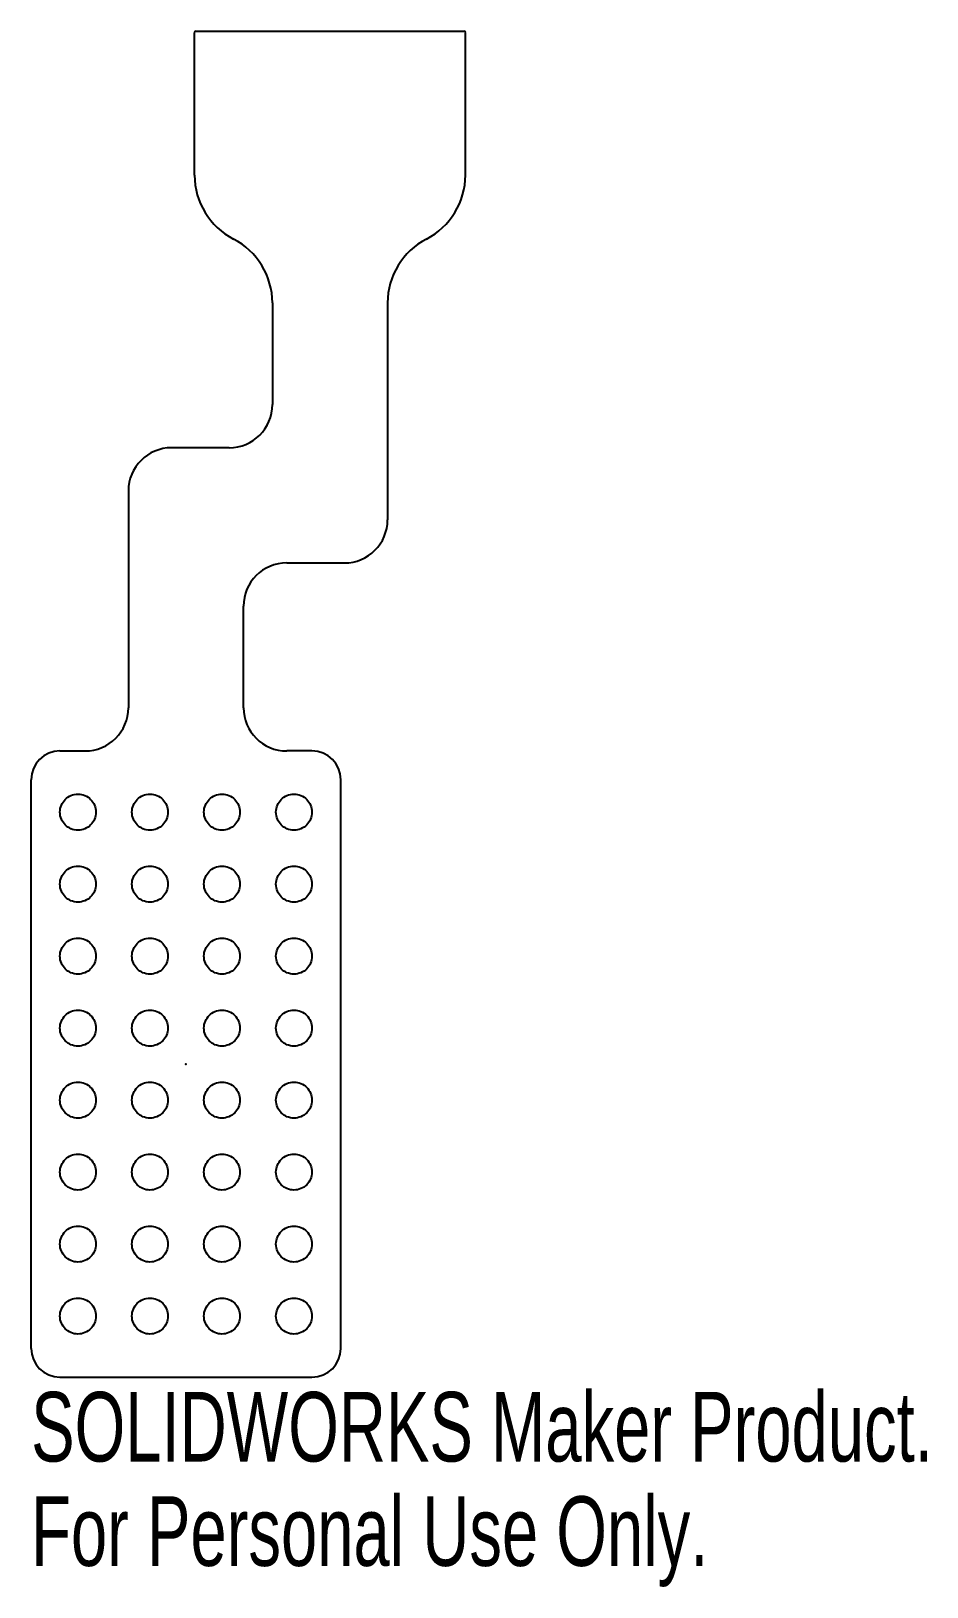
# Model space of a CAD drawing. Header units: millimetres. Extents: x -3 to 59, y -19 to 89.
import ezdxf

# ---------------------------------------------------------------- set-up
doc = ezdxf.new("R2010")
doc.units = ezdxf.units.MM
doc.header["$PDSIZE"] = -1
doc.linetypes.add('CENTERX2', pattern=[20.32, 12.7, -2.54, 2.54, -2.54])
doc.styles.add('SLDTEXTSTYLE0', font='TXT', dxfattribs={"width": 0.7})

msp = doc.modelspace()

# ---------------------------------------------------------------- linework, layer by layer
at = {"color": 7, "linetype": 'Continuous'}
for p, q in [((8.1, 79.25), (8.1, 89.15)), ((8.2, 89.25), (26.8, 89.25)), ((26.9, 79.25), (26.9, 89.15)), ((13.5, 70.37), (13.5, 63.31)), ((21.5, 70.37), (21.5, 55.31)), ((10.5, 60.31), (6.5, 60.31)), ((3.5, 57.31), (3.5, 42.25)), ((14.5, 52.31), (18.5, 52.31)), ((11.5, 42.25), (11.5, 49.31)), ((-1.25, 39.25), (0.5, 39.25)), ((16.25, 39.25), (14.5, 39.25)), ((-3.25, -2.25), (-3.25, 37.25)), ((18.25, -2.25), (18.25, 37.25)), ((-1.25, -4.25), (16.25, -4.25))]:
    msp.add_line(p, q, dxfattribs=at)
at = {"color": 7, "linetype": 'CENTERX2'}
for centre in [(0, 35), (5, 35), (10, 35), (15, 35), (0, 30), (5, 30), (10, 30), (15, 30), (0, 25), (5, 25), (10, 25), (15, 25), (0, 20), (5, 20), (10, 20), (15, 20), (0, 15), (5, 15), (10, 15), (15, 15), (0, 10), (5, 10), (10, 10), (15, 10), (0, 5), (5, 5), (10, 5), (15, 5), (0, 0), (5, 0), (10, 0), (15, 0)]:
    msp.add_circle(centre, 1.25, dxfattribs=at)
at = {"color": 7, "linetype": 'Continuous'}
for centre, radius, start, end in [((8.2, 89.15), 0.1, 90, 180), ((26.8, 89.15), 0.1, 0, 90), ((13.1, 79.25), 5, 180, 242.6129), ((21.9, 79.25), 5, 297.3871, 0), ((8.5, 70.37), 5, 0, 62.6129), ((26.5, 70.37), 5, 117.3871, 180), ((10.5, 63.31), 3, 270, 0), ((6.5, 57.31), 3, 90, 180), ((18.5, 55.31), 3, 270, 0), ((14.5, 49.31), 3, 90, 180), ((0.5, 42.25), 3, 270, 0), ((14.5, 42.25), 3, 180, 270), ((-1.25, 37.25), 2, 90, 180), ((16.25, 37.25), 2, 0, 90), ((-1.25, -2.25), 2, 180, 270), ((16.25, -2.25), 2, 270, 0)]:
    msp.add_arc(centre, radius, start, end, dxfattribs=at)
msp.add_point((7.5, 17.5), dxfattribs=at)

# ---------------------------------------------------------------- texts
at = {"color": 7, "linetype": 'Continuous', "char_height": 4.8336, "attachment_point": 1, "style": 'SLDTEXTSTYLE0'}
for s, insert in [('SOLIDWORKS Maker Product.', (-3.25, -5.27)), ('For Personal Use Only.', (-3.25, -12.52))]:
    msp.add_mtext(s, dxfattribs=dict(at, insert=insert))

doc.saveas('drawing.dxf')
